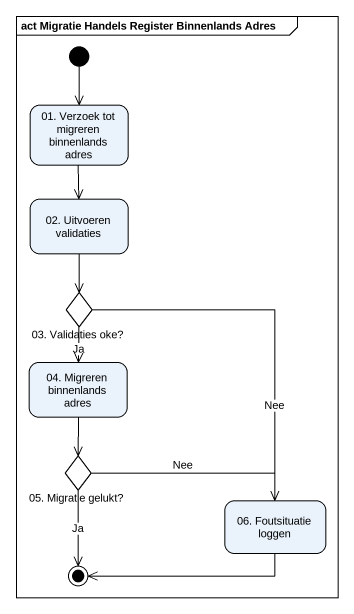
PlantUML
@startuml
mainframe act Migratie Handels Register Binnenlands Adres
hide empty description
state "01. Verzoek tot migreren binnenlands adres" as s01_Verzoek_tot_migreren
state "02. Uitvoeren validaties" as s02_Uitvoeren_validaties
state "03. Validaties oke?" as c03_Validaties_oke <<choice>>
state "04. Migreren binnenlands adres" as s04_Migreren_binnenlands
state "05. Migratie gelukt?" as c05_Migratie_gelukt <<choice>>
state "06. Foutsituatie loggen" as s06_Foutsituatie_loggen
[*] --> s01_Verzoek_tot_migreren
s01_Verzoek_tot_migreren --> s02_Uitvoeren_validaties
s02_Uitvoeren_validaties --> c03_Validaties_oke
c03_Validaties_oke --> s04_Migreren_binnenlands : Ja
c03_Validaties_oke --> s06_Foutsituatie_loggen : Nee
s04_Migreren_binnenlands --> c05_Migratie_gelukt
c05_Migratie_gelukt -right-> s06_Foutsituatie_loggen : Nee
c05_Migratie_gelukt --> [*] : Ja
s06_Foutsituatie_loggen -left-> [*]
@enduml
